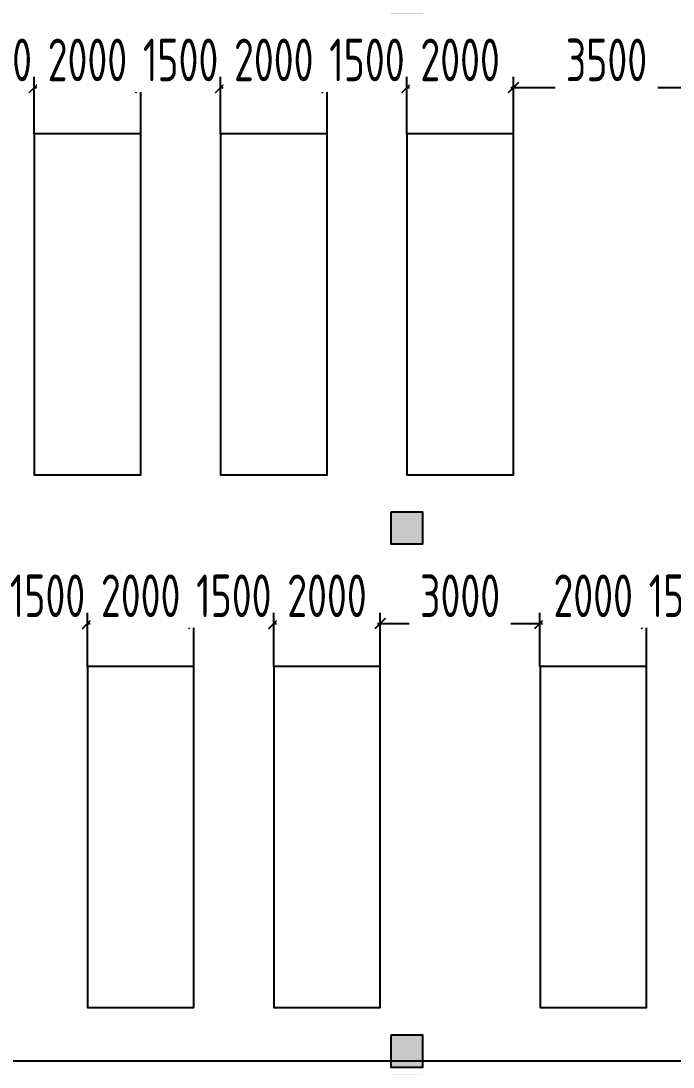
# Model space of a CAD drawing. Header units: inches. Extents: x -26985 to 86262, y -10753 to 149570.
# Drawn here: x 45181 to 57431, y 13367 to 33005 of the extents above; entities that cross this region are included whole.
import ezdxf

# ---------------------------------------------------------------- set-up
doc = ezdxf.new("R2010")
doc.units = ezdxf.units.IN
doc.header["$MEASUREMENT"] = 0
doc.layers.add('COLUMN', color=6, linetype='Continuous')
doc.layers.add('雨水管', color=7, linetype='Continuous')
doc.styles.add('JY-GB', font='gbenor.shx', dxfattribs={"width": 0.8, "bigfont": 'gbcbig.shx'})
doc.dimstyles.new('JY-800', dxfattribs={"dimscale": 400, "dimtxt": 2, "dimasz": 0.5, "dimexe": 0.5, "dimexo": 0, "dimgap": 0.3, "dimtad": 1, "dimdec": 0, "dimtxsty": 'JY-GB', "dimblk": 'ARCHTICK', "dimcen": 2.5, "dimclrd": 86, "dimclre": 86, "dimclrt": 7, "dimadec": 0, "dimazin": 0, "dimtfac": 1, "dimtdec": 0, "dimtmove": 0, "dimatfit": 3, "dimfxl": 1, "dimtfill": 1, "dimlwd": 25, "dimlwe": 25, "dimarcsym": 0})

# ---------------------------------------------------------------- blocks, each defined once
blk = doc.blocks.new('柱左')
at = {"layer": '雨水管'}
h = blk.add_hatch(color=256, dxfattribs=at)
h.paths.add_polyline_path([(26931, -42099), (26931, -42699), (27531, -42699), (27531, -42099)])
h.paths.add_polyline_path([(37351, -42099), (36751, -42099), (36751, -42699), (37351, -42699)])
h.paths.add_polyline_path([(47401, -42099), (46701, -42099), (46701, -42699), (47401, -42699)])
h.paths.add_polyline_path([(59401, -42699), (59401, -42099), (58701, -42099), (58701, -42699)])
h.paths.add_polyline_path([(68401, -42099), (67701, -42099), (67701, -42699), (68401, -42699)])
h.paths.add_polyline_path([(81461, -42699), (81461, -42099), (80761, -42099), (80761, -42699)])
h.paths.add_polyline_path([(82301, -42099), (81601, -42099), (81601, -42699), (82301, -42699)])
h.paths.add_polyline_path([(94901, -42099), (94201, -42099), (94201, -42699), (94901, -42699)])
h.paths.add_polyline_path([(102301, -42699), (102801, -42699), (102801, -42099), (102301, -42099)])
h.paths.add_polyline_path([(110851, -42699), (110851, -42099), (110251, -42099), (110251, -42699)])
h.paths.add_polyline_path([(110251, -52699), (110851, -52699), (110851, -52099), (110251, -52099)])
h.paths.add_polyline_path([(102801, -52699), (102801, -52099), (102301, -52099), (102301, -52699)])
h.paths.add_polyline_path([(94901, -52699), (94901, -52099), (94201, -52099), (94201, -52699)])
h.paths.add_polyline_path([(82301, -52099), (81601, -52099), (81601, -52699), (82301, -52699)])
h.paths.add_polyline_path([(81461, -52099), (80761, -52099), (80761, -52699), (81461, -52699)])
h.paths.add_polyline_path([(67701, -52099), (67701, -52699), (68401, -52699), (68401, -52099)])
h.paths.add_polyline_path([(58701, -52099), (58701, -52699), (59401, -52699), (59401, -52099)])
h.paths.add_polyline_path([(47401, -52699), (47401, -52099), (46701, -52099), (46701, -52699)])
h.paths.add_polyline_path([(36751, -52699), (37351, -52699), (37351, -52099), (36751, -52099)])
h.paths.add_polyline_path([(27531, -52099), (26931, -52099), (26931, -52699), (27531, -52699)])
h.paths.add_polyline_path([(26191, -52099), (26191, -52699), (26791, -52699), (26791, -52099)])
h.paths.add_polyline_path([(26191, -47699), (26791, -47699), (26791, -47099), (26191, -47099)])
h.paths.add_polyline_path([(26191, -62699), (26791, -62699), (26791, -62099), (26191, -62099)])
h.paths.add_polyline_path([(27531, -62099), (26931, -62099), (26931, -62699), (27531, -62699)])
h.paths.add_polyline_path([(36751, -62099), (36751, -62699), (37351, -62699), (37351, -62099)])
h.paths.add_polyline_path([(47401, -62699), (47401, -62099), (46701, -62099), (46701, -62699)])
h.paths.add_polyline_path([(58701, -62699), (59401, -62699), (59401, -62099), (58701, -62099)])
h.paths.add_polyline_path([(68401, -62099), (67701, -62099), (67701, -62699), (68401, -62699)])
h.paths.add_polyline_path([(82301, -62699), (82301, -62099), (81601, -62099), (81601, -62699)])
h.paths.add_polyline_path([(81461, -62099), (80761, -62099), (80761, -62699), (81461, -62699)])
h.paths.add_polyline_path([(94901, -62699), (94901, -62099), (94201, -62099), (94201, -62699)])
h.paths.add_polyline_path([(110851, -62699), (110851, -62099), (110251, -62099), (110251, -62699)])
h.paths.add_polyline_path([(110851, -72049), (110251, -72049), (110251, -72749), (110851, -72749)])
h.paths.add_polyline_path([(102301, -72749), (102801, -72749), (102801, -72049), (102301, -72049)])
h.paths.add_polyline_path([(94901, -72049), (94201, -72049), (94201, -72749), (94901, -72749)])
h.paths.add_polyline_path([(110251, -84019), (110851, -84019), (110851, -83319), (110251, -83319)])
h.paths.add_polyline_path([(102301, -84019), (102801, -84019), (102801, -83319), (102301, -83319)])
h.paths.add_polyline_path([(94901, -84019), (94901, -83319), (94201, -83319), (94201, -84019)])
h.paths.add_polyline_path([(81601, -84019), (82301, -84019), (82301, -83319), (81601, -83319)])
h.paths.add_polyline_path([(80861, -84019), (81461, -84019), (81461, -83619), (80861, -83619)])
h.paths.add_polyline_path([(81461, -80499), (81461, -80099), (80861, -80099), (80861, -80499)])
h.paths.add_polyline_path([(82301, -72049), (81601, -72049), (81601, -72749), (82301, -72749)])
h.paths.add_polyline_path([(80761, -72699), (81461, -72699), (81461, -72099), (80761, -72099)])
h.paths.add_polyline_path([(68401, -72749), (68401, -72049), (67701, -72049), (67701, -72749)])
h.paths.add_polyline_path([(72891, -80099), (72891, -80499), (73491, -80499), (73491, -80099)])
h.paths.add_polyline_path([(73491, -84019), (73491, -83619), (72891, -83619), (72891, -84019)])
h.paths.add_polyline_path([(67751, -84019), (68351, -84019), (68351, -83319), (67751, -83319)])
h.paths.add_polyline_path([(58701, -83319), (58701, -84019), (59401, -84019), (59401, -83319)])
h.paths.add_polyline_path([(59401, -72049), (58701, -72049), (58701, -72749), (59401, -72749)])
h.paths.add_polyline_path([(46701, -72749), (47401, -72749), (47401, -72049), (46701, -72049)])
h.paths.add_polyline_path([(47401, -83319), (46701, -83319), (46701, -84019), (47401, -84019)])
h.paths.add_polyline_path([(36751, -84019), (37351, -84019), (37351, -83319), (36751, -83319)])
h.paths.add_polyline_path([(37351, -72049), (36751, -72049), (36751, -72749), (37351, -72749)])
h.paths.add_polyline_path([(27531, -72049), (26931, -72049), (26931, -72749), (27531, -72749)])
h.paths.add_polyline_path([(26791, -72099), (26191, -72099), (26191, -72699), (26791, -72699)])
h.paths.add_polyline_path([(26791, -83619), (26191, -83619), (26191, -84019), (26791, -84019)])
h.paths.add_polyline_path([(27531, -83319), (26931, -83319), (26931, -84019), (27531, -84019)])
at = {"layer": 'COLUMN'}
for points in [[(27531, -62099), (26931, -62099), (26931, -62699), (27531, -62699)], [(37351, -62099), (36751, -62099), (36751, -62699), (37351, -62699)]]:
    blk.add_lwpolyline(points, close=True, dxfattribs=at)
blk = doc.blocks.new('模块一')
at = {"color": 3}
for points in [[(590395, 42950), (596795, 42950), (596795, 40950), (590395, 40950), (590395, 42950)], [(590395, 39450), (596795, 39450), (596795, 37450), (590395, 37450), (590395, 39450)], [(590395, 35950), (596795, 35950), (596795, 33950), (590395, 33950), (590395, 35950)]]:
    blk.add_lwpolyline(points, dxfattribs=at)
blk = doc.blocks.new('模块二')
at = {"color": 3}
for points in [[(600395, 41950), (606795, 41950), (606795, 39950), (600395, 39950), (600395, 41950)], [(600395, 38450), (606795, 38450), (606795, 36450), (600395, 36450), (600395, 38450)], [(600395, 33450), (606795, 33450), (606795, 31450), (600395, 31450), (600395, 33450)]]:
    blk.add_lwpolyline(points, dxfattribs=at)
blk = doc.blocks.new('_ArchTick')
at = {"color": 0, "linetype": 'ByBlock', "const_width": 0.15}
blk.add_lwpolyline([(-0.5, -0.5), (0.5, 0.5)], dxfattribs=at)
blk = doc.blocks.new('*D141')
at = {"color": 86, "linetype": 'Continuous', "lineweight": 25, "transparency": 16777216}
for p, q in [((44931, 20887), (44931, 21894)), ((46431, 20887), (46431, 21894)), ((44931, 21694), (46431, 21694))]:
    blk.add_line(p, q, dxfattribs=at)
at = {"layer": 'Defpoints', "color": 0, "linetype": 'Continuous', "transparency": 16777216}
for p in [(44931, 20887), (46431, 20887)]:
    blk.add_point(p, dxfattribs=at)
at = {"color": 86, "linetype": 'Continuous', "lineweight": 25, "transparency": 16777216, "xscale": 200, "yscale": 200, "zscale": 200, "rotation": 180}
blk.add_blockref('_ArchTick', (44931, 21694), dxfattribs=at)
at = {"color": 86, "linetype": 'Continuous', "lineweight": 25, "transparency": 16777216, "xscale": 200, "yscale": 200, "zscale": 200}
blk.add_blockref('_ArchTick', (46431, 21694), dxfattribs=at)
at = {"color": 7, "linetype": 'Continuous', "lineweight": -3, "transparency": 16777216, "insert": (45681, 22214), "char_height": 800, "attachment_point": 5, "style": 'JY-GB', "bg_fill": 3, "box_fill_scale": 1.25, "bg_fill_color": 256, "bg_fill_true_color": 13158600, "bg_fill_transparency": 0}
blk.add_mtext('1500', dxfattribs=at)
at = {"layer": 'Defpoints', "color": 0, "linetype": 'Continuous', "transparency": 16777216}
blk.add_point((46431, 21694), dxfattribs=at)
blk = doc.blocks.new('*D142')
at = {"color": 86, "linetype": 'Continuous', "lineweight": 25, "transparency": 16777216}
for p, q in [((46431, 20887), (46431, 21894)), ((48431, 20887), (48431, 21894)), ((46431, 21694), (48431, 21694))]:
    blk.add_line(p, q, dxfattribs=at)
at = {"layer": 'Defpoints', "color": 0, "linetype": 'Continuous', "transparency": 16777216}
for p in [(46431, 20887), (48431, 20887)]:
    blk.add_point(p, dxfattribs=at)
at = {"color": 86, "linetype": 'Continuous', "lineweight": 25, "transparency": 16777216, "xscale": 200, "yscale": 200, "zscale": 200, "rotation": 180}
blk.add_blockref('_ArchTick', (46431, 21694), dxfattribs=at)
at = {"color": 86, "linetype": 'Continuous', "lineweight": 25, "transparency": 16777216, "xscale": 200, "yscale": 200, "zscale": 200}
blk.add_blockref('_ArchTick', (48431, 21694), dxfattribs=at)
at = {"color": 7, "linetype": 'Continuous', "lineweight": -3, "transparency": 16777216, "insert": (47431, 22214), "char_height": 800, "attachment_point": 5, "style": 'JY-GB', "bg_fill": 3, "box_fill_scale": 1.25, "bg_fill_color": 256, "bg_fill_true_color": 13158600, "bg_fill_transparency": 0}
blk.add_mtext('2000', dxfattribs=at)
at = {"layer": 'Defpoints', "color": 0, "linetype": 'Continuous', "transparency": 16777216}
blk.add_point((48431, 21694), dxfattribs=at)
blk = doc.blocks.new('*D143')
at = {"color": 86, "linetype": 'Continuous', "lineweight": 25, "transparency": 16777216}
for p, q in [((48431, 20887), (48431, 21894)), ((49931, 20887), (49931, 21894)), ((48431, 21694), (49931, 21694))]:
    blk.add_line(p, q, dxfattribs=at)
at = {"layer": 'Defpoints', "color": 0, "linetype": 'Continuous', "transparency": 16777216}
for p in [(48431, 20887), (49931, 20887)]:
    blk.add_point(p, dxfattribs=at)
at = {"color": 86, "linetype": 'Continuous', "lineweight": 25, "transparency": 16777216, "xscale": 200, "yscale": 200, "zscale": 200, "rotation": 180}
blk.add_blockref('_ArchTick', (48431, 21694), dxfattribs=at)
at = {"color": 86, "linetype": 'Continuous', "lineweight": 25, "transparency": 16777216, "xscale": 200, "yscale": 200, "zscale": 200}
blk.add_blockref('_ArchTick', (49931, 21694), dxfattribs=at)
at = {"color": 7, "linetype": 'Continuous', "lineweight": -3, "transparency": 16777216, "insert": (49181, 22214), "char_height": 800, "attachment_point": 5, "style": 'JY-GB', "bg_fill": 3, "box_fill_scale": 1.25, "bg_fill_color": 256, "bg_fill_true_color": 13158600, "bg_fill_transparency": 0}
blk.add_mtext('1500', dxfattribs=at)
at = {"layer": 'Defpoints', "color": 0, "linetype": 'Continuous', "transparency": 16777216}
blk.add_point((49931, 21694), dxfattribs=at)
blk = doc.blocks.new('*D144')
at = {"color": 86, "linetype": 'Continuous', "lineweight": 25, "transparency": 16777216}
for p, q in [((49931, 20887), (49931, 21894)), ((51931, 20887), (51931, 21894)), ((49931, 21694), (51931, 21694))]:
    blk.add_line(p, q, dxfattribs=at)
at = {"layer": 'Defpoints', "color": 0, "linetype": 'Continuous', "transparency": 16777216}
for p in [(49931, 20887), (51931, 20887)]:
    blk.add_point(p, dxfattribs=at)
at = {"color": 86, "linetype": 'Continuous', "lineweight": 25, "transparency": 16777216, "xscale": 200, "yscale": 200, "zscale": 200, "rotation": 180}
blk.add_blockref('_ArchTick', (49931, 21694), dxfattribs=at)
at = {"color": 86, "linetype": 'Continuous', "lineweight": 25, "transparency": 16777216, "xscale": 200, "yscale": 200, "zscale": 200}
blk.add_blockref('_ArchTick', (51931, 21694), dxfattribs=at)
at = {"color": 7, "linetype": 'Continuous', "lineweight": -3, "transparency": 16777216, "insert": (50931, 22214), "char_height": 800, "attachment_point": 5, "style": 'JY-GB', "bg_fill": 3, "box_fill_scale": 1.25, "bg_fill_color": 256, "bg_fill_true_color": 13158600, "bg_fill_transparency": 0}
blk.add_mtext('2000', dxfattribs=at)
at = {"layer": 'Defpoints', "color": 0, "linetype": 'Continuous', "transparency": 16777216}
blk.add_point((51931, 21694), dxfattribs=at)
blk = doc.blocks.new('*D145')
at = {"color": 86, "linetype": 'Continuous', "lineweight": 25, "transparency": 16777216}
for p, q in [((51931, 20887), (51931, 21894)), ((54931, 20887), (54931, 21894)), ((51931, 21694), (54931, 21694))]:
    blk.add_line(p, q, dxfattribs=at)
at = {"layer": 'Defpoints', "color": 0, "linetype": 'Continuous', "transparency": 16777216}
for p in [(54931, 21694), (51931, 20887), (54931, 20887)]:
    blk.add_point(p, dxfattribs=at)
at = {"color": 86, "linetype": 'Continuous', "lineweight": 25, "transparency": 16777216, "xscale": 200, "yscale": 200, "zscale": 200, "rotation": 180}
blk.add_blockref('_ArchTick', (51931, 21694), dxfattribs=at)
at = {"color": 86, "linetype": 'Continuous', "lineweight": 25, "transparency": 16777216, "xscale": 200, "yscale": 200, "zscale": 200}
blk.add_blockref('_ArchTick', (54931, 21694), dxfattribs=at)
at = {"color": 7, "linetype": 'Continuous', "lineweight": -3, "transparency": 16777216, "insert": (53431, 22214), "char_height": 800, "attachment_point": 5, "style": 'JY-GB', "bg_fill": 3, "box_fill_scale": 1.25, "bg_fill_color": 256, "bg_fill_true_color": 13158600, "bg_fill_transparency": 0}
blk.add_mtext('3000', dxfattribs=at)
blk = doc.blocks.new('*D146')
at = {"color": 86, "linetype": 'Continuous', "lineweight": 25, "transparency": 16777216}
for p, q in [((54931, 20887), (54931, 21894)), ((56931, 20887), (56931, 21894)), ((54931, 21694), (56931, 21694))]:
    blk.add_line(p, q, dxfattribs=at)
at = {"layer": 'Defpoints', "color": 0, "linetype": 'Continuous', "transparency": 16777216}
for p in [(54931, 20887), (56931, 20887)]:
    blk.add_point(p, dxfattribs=at)
at = {"color": 86, "linetype": 'Continuous', "lineweight": 25, "transparency": 16777216, "xscale": 200, "yscale": 200, "zscale": 200, "rotation": 180}
blk.add_blockref('_ArchTick', (54931, 21694), dxfattribs=at)
at = {"color": 86, "linetype": 'Continuous', "lineweight": 25, "transparency": 16777216, "xscale": 200, "yscale": 200, "zscale": 200}
blk.add_blockref('_ArchTick', (56931, 21694), dxfattribs=at)
at = {"color": 7, "linetype": 'Continuous', "lineweight": -3, "transparency": 16777216, "insert": (55931, 22214), "char_height": 800, "attachment_point": 5, "style": 'JY-GB', "bg_fill": 3, "box_fill_scale": 1.25, "bg_fill_color": 256, "bg_fill_true_color": 13158600, "bg_fill_transparency": 0}
blk.add_mtext('2000', dxfattribs=at)
at = {"layer": 'Defpoints', "color": 0, "linetype": 'Continuous', "transparency": 16777216}
blk.add_point((56931, 21694), dxfattribs=at)
blk = doc.blocks.new('*D147')
at = {"color": 86, "linetype": 'Continuous', "lineweight": 25, "transparency": 16777216}
for p, q in [((56931, 20887), (56931, 21894)), ((58431, 20887), (58431, 21894)), ((56931, 21694), (58431, 21694))]:
    blk.add_line(p, q, dxfattribs=at)
at = {"layer": 'Defpoints', "color": 0, "linetype": 'Continuous', "transparency": 16777216}
for p in [(56931, 20887), (58431, 20887)]:
    blk.add_point(p, dxfattribs=at)
at = {"color": 86, "linetype": 'Continuous', "lineweight": 25, "transparency": 16777216, "xscale": 200, "yscale": 200, "zscale": 200, "rotation": 180}
blk.add_blockref('_ArchTick', (56931, 21694), dxfattribs=at)
at = {"color": 86, "linetype": 'Continuous', "lineweight": 25, "transparency": 16777216, "xscale": 200, "yscale": 200, "zscale": 200}
blk.add_blockref('_ArchTick', (58431, 21694), dxfattribs=at)
at = {"color": 7, "linetype": 'Continuous', "lineweight": -3, "transparency": 16777216, "insert": (57681, 22214), "char_height": 800, "attachment_point": 5, "style": 'JY-GB', "bg_fill": 3, "box_fill_scale": 1.25, "bg_fill_color": 256, "bg_fill_true_color": 13158600, "bg_fill_transparency": 0}
blk.add_mtext('1500', dxfattribs=at)
at = {"layer": 'Defpoints', "color": 0, "linetype": 'Continuous', "transparency": 16777216}
blk.add_point((58431, 21694), dxfattribs=at)
blk = doc.blocks.new('*D181')
at = {"color": 86, "linetype": 'Continuous', "lineweight": 25, "transparency": 16777216}
for p, q in [((43931, 30887), (43931, 31953)), ((45431, 30887), (45431, 31953)), ((43931, 31753), (45431, 31753))]:
    blk.add_line(p, q, dxfattribs=at)
at = {"layer": 'Defpoints', "color": 0, "linetype": 'Continuous', "transparency": 16777216}
for p in [(43931, 30887), (45431, 30887)]:
    blk.add_point(p, dxfattribs=at)
at = {"color": 86, "linetype": 'Continuous', "lineweight": 25, "transparency": 16777216, "xscale": 200, "yscale": 200, "zscale": 200, "rotation": 180}
blk.add_blockref('_ArchTick', (43931, 31753), dxfattribs=at)
at = {"color": 86, "linetype": 'Continuous', "lineweight": 25, "transparency": 16777216, "xscale": 200, "yscale": 200, "zscale": 200}
blk.add_blockref('_ArchTick', (45431, 31753), dxfattribs=at)
at = {"color": 7, "linetype": 'Continuous', "lineweight": -3, "transparency": 16777216, "insert": (44681, 32273), "char_height": 800, "attachment_point": 5, "style": 'JY-GB', "bg_fill": 3, "box_fill_scale": 1.25, "bg_fill_color": 256, "bg_fill_true_color": 13158600, "bg_fill_transparency": 0}
blk.add_mtext('1500', dxfattribs=at)
at = {"layer": 'Defpoints', "color": 0, "linetype": 'Continuous', "transparency": 16777216}
blk.add_point((45431, 31753), dxfattribs=at)
blk = doc.blocks.new('*D182')
at = {"color": 86, "linetype": 'Continuous', "lineweight": 25, "transparency": 16777216}
for p, q in [((45431, 30887), (45431, 31953)), ((47431, 30887), (47431, 31953)), ((45431, 31753), (47431, 31753))]:
    blk.add_line(p, q, dxfattribs=at)
at = {"layer": 'Defpoints', "color": 0, "linetype": 'Continuous', "transparency": 16777216}
for p in [(45431, 30887), (47431, 30887)]:
    blk.add_point(p, dxfattribs=at)
at = {"color": 86, "linetype": 'Continuous', "lineweight": 25, "transparency": 16777216, "xscale": 200, "yscale": 200, "zscale": 200, "rotation": 180}
blk.add_blockref('_ArchTick', (45431, 31753), dxfattribs=at)
at = {"color": 86, "linetype": 'Continuous', "lineweight": 25, "transparency": 16777216, "xscale": 200, "yscale": 200, "zscale": 200}
blk.add_blockref('_ArchTick', (47431, 31753), dxfattribs=at)
at = {"color": 7, "linetype": 'Continuous', "lineweight": -3, "transparency": 16777216, "insert": (46431, 32273), "char_height": 800, "attachment_point": 5, "style": 'JY-GB', "bg_fill": 3, "box_fill_scale": 1.25, "bg_fill_color": 256, "bg_fill_true_color": 13158600, "bg_fill_transparency": 0}
blk.add_mtext('2000', dxfattribs=at)
at = {"layer": 'Defpoints', "color": 0, "linetype": 'Continuous', "transparency": 16777216}
blk.add_point((47431, 31753), dxfattribs=at)
blk = doc.blocks.new('*D183')
at = {"color": 86, "linetype": 'Continuous', "lineweight": 25, "transparency": 16777216}
for p, q in [((47431, 30887), (47431, 31953)), ((48931, 30887), (48931, 31953)), ((47431, 31753), (48931, 31753))]:
    blk.add_line(p, q, dxfattribs=at)
at = {"layer": 'Defpoints', "color": 0, "linetype": 'Continuous', "transparency": 16777216}
for p in [(47431, 30887), (48931, 30887)]:
    blk.add_point(p, dxfattribs=at)
at = {"color": 86, "linetype": 'Continuous', "lineweight": 25, "transparency": 16777216, "xscale": 200, "yscale": 200, "zscale": 200, "rotation": 180}
blk.add_blockref('_ArchTick', (47431, 31753), dxfattribs=at)
at = {"color": 86, "linetype": 'Continuous', "lineweight": 25, "transparency": 16777216, "xscale": 200, "yscale": 200, "zscale": 200}
blk.add_blockref('_ArchTick', (48931, 31753), dxfattribs=at)
at = {"color": 7, "linetype": 'Continuous', "lineweight": -3, "transparency": 16777216, "insert": (48181, 32273), "char_height": 800, "attachment_point": 5, "style": 'JY-GB', "bg_fill": 3, "box_fill_scale": 1.25, "bg_fill_color": 256, "bg_fill_true_color": 13158600, "bg_fill_transparency": 0}
blk.add_mtext('1500', dxfattribs=at)
at = {"layer": 'Defpoints', "color": 0, "linetype": 'Continuous', "transparency": 16777216}
blk.add_point((48931, 31753), dxfattribs=at)
blk = doc.blocks.new('*D184')
at = {"color": 86, "linetype": 'Continuous', "lineweight": 25, "transparency": 16777216}
for p, q in [((48931, 30887), (48931, 31953)), ((50931, 30887), (50931, 31953)), ((48931, 31753), (50931, 31753))]:
    blk.add_line(p, q, dxfattribs=at)
at = {"layer": 'Defpoints', "color": 0, "linetype": 'Continuous', "transparency": 16777216}
for p in [(48931, 30887), (50931, 30887)]:
    blk.add_point(p, dxfattribs=at)
at = {"color": 86, "linetype": 'Continuous', "lineweight": 25, "transparency": 16777216, "xscale": 200, "yscale": 200, "zscale": 200, "rotation": 180}
blk.add_blockref('_ArchTick', (48931, 31753), dxfattribs=at)
at = {"color": 86, "linetype": 'Continuous', "lineweight": 25, "transparency": 16777216, "xscale": 200, "yscale": 200, "zscale": 200}
blk.add_blockref('_ArchTick', (50931, 31753), dxfattribs=at)
at = {"color": 7, "linetype": 'Continuous', "lineweight": -3, "transparency": 16777216, "insert": (49931, 32273), "char_height": 800, "attachment_point": 5, "style": 'JY-GB', "bg_fill": 3, "box_fill_scale": 1.25, "bg_fill_color": 256, "bg_fill_true_color": 13158600, "bg_fill_transparency": 0}
blk.add_mtext('2000', dxfattribs=at)
at = {"layer": 'Defpoints', "color": 0, "linetype": 'Continuous', "transparency": 16777216}
blk.add_point((50931, 31753), dxfattribs=at)
blk = doc.blocks.new('*D185')
at = {"color": 86, "linetype": 'Continuous', "lineweight": 25, "transparency": 16777216}
for p, q in [((50931, 30887), (50931, 31953)), ((52431, 30887), (52431, 31953)), ((50931, 31753), (52431, 31753))]:
    blk.add_line(p, q, dxfattribs=at)
at = {"layer": 'Defpoints', "color": 0, "linetype": 'Continuous', "transparency": 16777216}
for p in [(50931, 30887), (52431, 30887)]:
    blk.add_point(p, dxfattribs=at)
at = {"color": 86, "linetype": 'Continuous', "lineweight": 25, "transparency": 16777216, "xscale": 200, "yscale": 200, "zscale": 200, "rotation": 180}
blk.add_blockref('_ArchTick', (50931, 31753), dxfattribs=at)
at = {"color": 86, "linetype": 'Continuous', "lineweight": 25, "transparency": 16777216, "xscale": 200, "yscale": 200, "zscale": 200}
blk.add_blockref('_ArchTick', (52431, 31753), dxfattribs=at)
at = {"color": 7, "linetype": 'Continuous', "lineweight": -3, "transparency": 16777216, "insert": (51681, 32273), "char_height": 800, "attachment_point": 5, "style": 'JY-GB', "bg_fill": 3, "box_fill_scale": 1.25, "bg_fill_color": 256, "bg_fill_true_color": 13158600, "bg_fill_transparency": 0}
blk.add_mtext('1500', dxfattribs=at)
at = {"layer": 'Defpoints', "color": 0, "linetype": 'Continuous', "transparency": 16777216}
blk.add_point((52431, 31753), dxfattribs=at)
blk = doc.blocks.new('*D186')
at = {"color": 86, "linetype": 'Continuous', "lineweight": 25, "transparency": 16777216}
for p, q in [((52431, 30887), (52431, 31953)), ((54431, 30887), (54431, 31953)), ((52431, 31753), (54431, 31753))]:
    blk.add_line(p, q, dxfattribs=at)
at = {"layer": 'Defpoints', "color": 0, "linetype": 'Continuous', "transparency": 16777216}
for p in [(52431, 30887), (54431, 30887)]:
    blk.add_point(p, dxfattribs=at)
at = {"color": 86, "linetype": 'Continuous', "lineweight": 25, "transparency": 16777216, "xscale": 200, "yscale": 200, "zscale": 200, "rotation": 180}
blk.add_blockref('_ArchTick', (52431, 31753), dxfattribs=at)
at = {"color": 86, "linetype": 'Continuous', "lineweight": 25, "transparency": 16777216, "xscale": 200, "yscale": 200, "zscale": 200}
blk.add_blockref('_ArchTick', (54431, 31753), dxfattribs=at)
at = {"color": 7, "linetype": 'Continuous', "lineweight": -3, "transparency": 16777216, "insert": (53431, 32273), "char_height": 800, "attachment_point": 5, "style": 'JY-GB', "bg_fill": 3, "box_fill_scale": 1.25, "bg_fill_color": 256, "bg_fill_true_color": 13158600, "bg_fill_transparency": 0}
blk.add_mtext('2000', dxfattribs=at)
at = {"layer": 'Defpoints', "color": 0, "linetype": 'Continuous', "transparency": 16777216}
blk.add_point((54431, 31753), dxfattribs=at)
blk = doc.blocks.new('*D187')
at = {"color": 86, "linetype": 'Continuous', "lineweight": 25, "transparency": 16777216}
for p, q in [((54431, 30887), (54431, 31953)), ((57931, 30887), (57931, 31953)), ((54431, 31753), (57931, 31753))]:
    blk.add_line(p, q, dxfattribs=at)
at = {"layer": 'Defpoints', "color": 0, "linetype": 'Continuous', "transparency": 16777216}
for p in [(57931, 31753), (54431, 30887), (57931, 30887)]:
    blk.add_point(p, dxfattribs=at)
at = {"color": 86, "linetype": 'Continuous', "lineweight": 25, "transparency": 16777216, "xscale": 200, "yscale": 200, "zscale": 200, "rotation": 180}
blk.add_blockref('_ArchTick', (54431, 31753), dxfattribs=at)
at = {"color": 86, "linetype": 'Continuous', "lineweight": 25, "transparency": 16777216, "xscale": 200, "yscale": 200, "zscale": 200}
blk.add_blockref('_ArchTick', (57931, 31753), dxfattribs=at)
at = {"color": 7, "linetype": 'Continuous', "lineweight": -3, "transparency": 16777216, "insert": (56181, 32273), "char_height": 800, "attachment_point": 5, "style": 'JY-GB', "bg_fill": 3, "box_fill_scale": 1.25, "bg_fill_color": 256, "bg_fill_true_color": 13158600, "bg_fill_transparency": 0}
blk.add_mtext('3500', dxfattribs=at)

msp = doc.modelspace()

# ---------------------------------------------------------------- linework, layer by layer
at = {"color": 1, "linetype": 'Continuous', "lineweight": -3}
msp.add_line((-9568.6, 13486.9), (73931.4, 13486.9), dxfattribs=at)

# ---------------------------------------------------------------- block references
at = {"xscale": -1, "rotation": 90}
for name in ['模块一', '模块二']:
    msp.add_blockref(name, (88381.8, 621282.4), dxfattribs=at)
at = {"layer": '雨水管', "rotation": 90}
msp.add_blockref('柱左', (-9967.7, -13564.5), dxfattribs=at)

# ---------------------------------------------------------------- next in the draw order: dimensions: what is measured, and where the dimension line sits
at = {"color": 0, "linetype": 'Continuous', "lineweight": -3}
for base, p1, p2, picture, middle in [((45431.4, 31753.4), (43931.4, 30886.9), (45431.4, 30886.9), '*D181', (44681.4, 32273.4)), ((46431.4, 21694.3), (44931.4, 20886.9), (46431.4, 20886.9), '*D141', (45681.4, 22214.3))]:
    dim = msp.add_linear_dim(base=base, p1=p1, p2=p2, dimstyle='JY-800', override={"dimtmove": 1}, dxfattribs=at)
    dim.commit()
    dim.dimension.update_dxf_attribs({"geometry": picture, "text_midpoint": middle})

# ---------------------------------------------------------------- next in the draw order: dimensions: what is measured, and where the dimension line sits
for base, p1, p2, picture, middle in [((47431.4, 31753.4), (45431.4, 30886.9), (47431.4, 30886.9), '*D182', (46431.4, 32273.4)), ((48431.4, 21694.3), (46431.4, 20886.9), (48431.4, 20886.9), '*D142', (47431.4, 22214.3))]:
    dim = msp.add_linear_dim(base=base, p1=p1, p2=p2, dimstyle='JY-800', override={"dimtmove": 1}, dxfattribs=at)
    dim.commit()
    dim.dimension.update_dxf_attribs({"geometry": picture, "text_midpoint": middle})

# ---------------------------------------------------------------- next in the draw order: dimensions: what is measured, and where the dimension line sits
for base, p1, p2, picture, middle in [((48931.4, 31753.4), (47431.4, 30886.9), (48931.4, 30886.9), '*D183', (48181.4, 32273.4)), ((49931.4, 21694.3), (48431.4, 20886.9), (49931.4, 20886.9), '*D143', (49181.4, 22214.3))]:
    dim = msp.add_linear_dim(base=base, p1=p1, p2=p2, dimstyle='JY-800', override={"dimtmove": 1}, dxfattribs=at)
    dim.commit()
    dim.dimension.update_dxf_attribs({"geometry": picture, "text_midpoint": middle})

# ---------------------------------------------------------------- next in the draw order: dimensions: what is measured, and where the dimension line sits
for base, p1, p2, picture, middle in [((50931.4, 31753.4), (48931.4, 30886.9), (50931.4, 30886.9), '*D184', (49931.4, 32273.4)), ((51931.4, 21694.3), (49931.4, 20886.9), (51931.4, 20886.9), '*D144', (50931.4, 22214.3))]:
    dim = msp.add_linear_dim(base=base, p1=p1, p2=p2, dimstyle='JY-800', override={"dimtmove": 1}, dxfattribs=at)
    dim.commit()
    dim.dimension.update_dxf_attribs({"geometry": picture, "text_midpoint": middle})

# ---------------------------------------------------------------- next in the draw order: dimensions: what is measured, and where the dimension line sits
for base, p1, p2, picture, middle in [((52431.4, 31753.4), (50931.4, 30886.9), (52431.4, 30886.9), '*D185', (51681.4, 32273.4)), ((54931.4, 21694.3), (51931.4, 20886.9), (54931.4, 20886.9), '*D145', (53431.4, 22214.3))]:
    dim = msp.add_linear_dim(base=base, p1=p1, p2=p2, dimstyle='JY-800', override={"dimtmove": 1}, dxfattribs=at)
    dim.commit()
    dim.dimension.update_dxf_attribs({"geometry": picture, "text_midpoint": middle})

# ---------------------------------------------------------------- next in the draw order: dimensions: what is measured, and where the dimension line sits
for base, p1, p2, picture, middle in [((54431.4, 31753.4), (52431.4, 30886.9), (54431.4, 30886.9), '*D186', (53431.4, 32273.4)), ((56931.4, 21694.3), (54931.4, 20886.9), (56931.4, 20886.9), '*D146', (55931.4, 22214.3))]:
    dim = msp.add_linear_dim(base=base, p1=p1, p2=p2, dimstyle='JY-800', override={"dimtmove": 1}, dxfattribs=at)
    dim.commit()
    dim.dimension.update_dxf_attribs({"geometry": picture, "text_midpoint": middle})

# ---------------------------------------------------------------- next in the draw order: dimensions: what is measured, and where the dimension line sits
for base, p1, p2, picture, middle in [((57931.4, 31753.4), (54431.4, 30886.9), (57931.4, 30886.9), '*D187', (56181.4, 32273.4)), ((58431.4, 21694.3), (56931.4, 20886.9), (58431.4, 20886.9), '*D147', (57681.4, 22214.3))]:
    dim = msp.add_linear_dim(base=base, p1=p1, p2=p2, dimstyle='JY-800', override={"dimtmove": 1}, dxfattribs=at)
    dim.commit()
    dim.dimension.update_dxf_attribs({"geometry": picture, "text_midpoint": middle})

doc.saveas('drawing.dxf')
